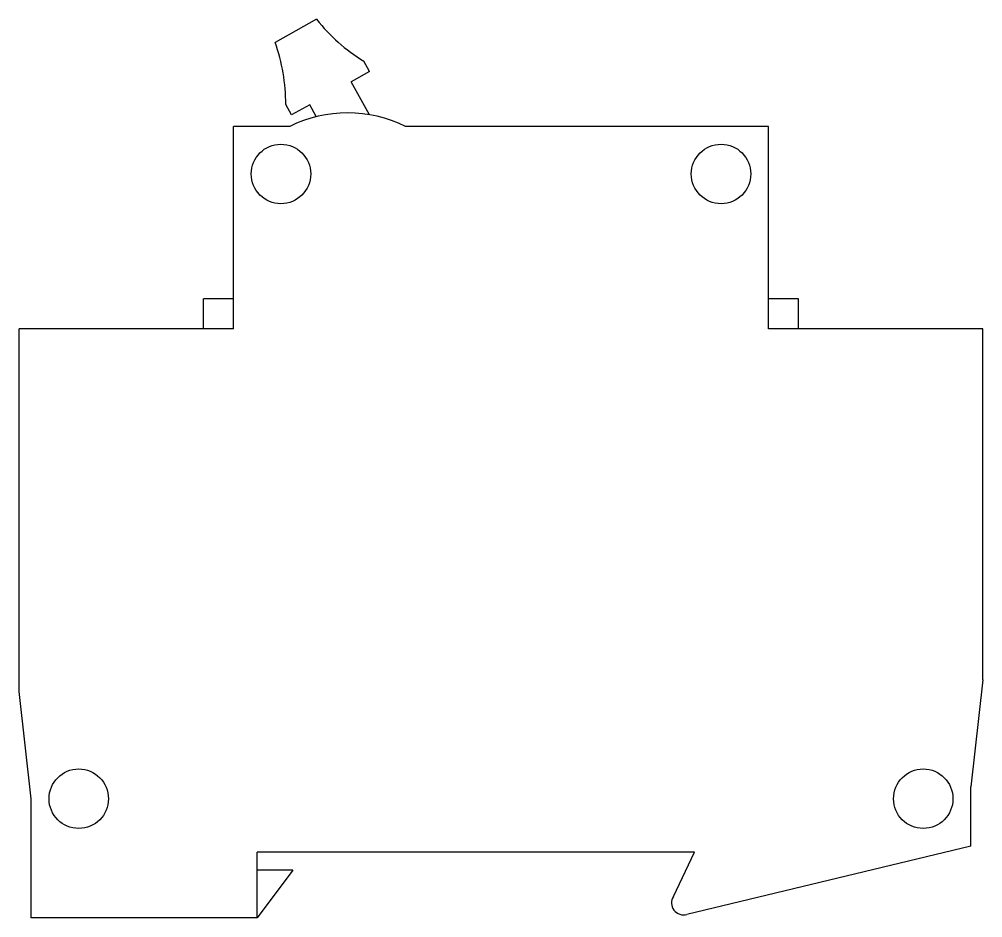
# Model space of a CAD drawing. Header units: millimetres. Extents: x 0 to 81, y 0 to 75.5.
import ezdxf

# ---------------------------------------------------------------- set-up
doc = ezdxf.new("R2010")
doc.units = ezdxf.units.MM
doc.layers.add('THIET BI DIEN', color=5, linetype='Continuous')

# ---------------------------------------------------------------- blocks, each defined once
blk = doc.blocks.new('HMCB')
at = {"layer": 'THIET BI DIEN'}
for p, q in [((24, 75.5), (20.503371, 73.557428)), ((28.443633, 71.104931), (27.95799, 71.979088)), ((28.443633, 71.104931), (26.913858, 70.255056)), ((28.455348, 67.480373), (26.913858, 70.255056)), ((21.887453, 67.462609), (21.40181, 68.336766)), ((23.417228, 68.312484), (21.887453, 67.462609)), ((23.96979, 67.317874), (23.417228, 68.312484)), ((17, 49.5), (17, 66.5)), ((21.733537, 66.5), (17, 66.5)), ((62, 66.5), (31.470042, 66.5)), ((62, 49.5), (62, 66.5)), ((14.5, 49.5), (14.5, 52)), ((17, 52), (14.5, 52)), ((64.5, 52), (62, 52)), ((64.5, 49.5), (64.5, 52)), ((17, 49.5), (-1, 49.5)), ((-1, 19), (-1, 49.5)), ((80, 49.5), (62, 49.5)), ((80, 20), (80, 49.5)), ((80, 20), (79, 11)), ((0, 10), (-1, 19)), ((79, 6), (79, 11)), ((0, 0), (0, 10)), ((79, 6), (55.126997, 0.28228)), ((55.758738, 5.5), (19, 5.5)), ((19, 0), (19, 5.5)), ((54, 1.783511), (55.758738, 5.5)), ((22, 4), (19, 4)), ((22, 4), (19, 0)), ((19, 0), (0, 0))]:
    blk.add_line(p, q, dxfattribs=at)
for centre in [(21, 62.5), (58, 62.5), (4, 10), (75, 10)]:
    blk.add_circle(centre, 2.5, dxfattribs=at)
for centre, radius, start, end in [((35.763719, 84.738923), 14.958034, 218.145184, 238.544117), ((6.444207, 68.450306), 14.958034, 359.565091, 19.964025), ((26.60179, 56.655244), 10.982673, 63.687508, 116.312492), ((54.839428, 1.24004), 1, 147.079739, 286.712487)]:
    blk.add_arc(centre, radius, start, end, dxfattribs=at)

msp = doc.modelspace()

# ---------------------------------------------------------------- block references
msp.add_blockref('HMCB', (1, 0))

doc.saveas('drawing.dxf')
